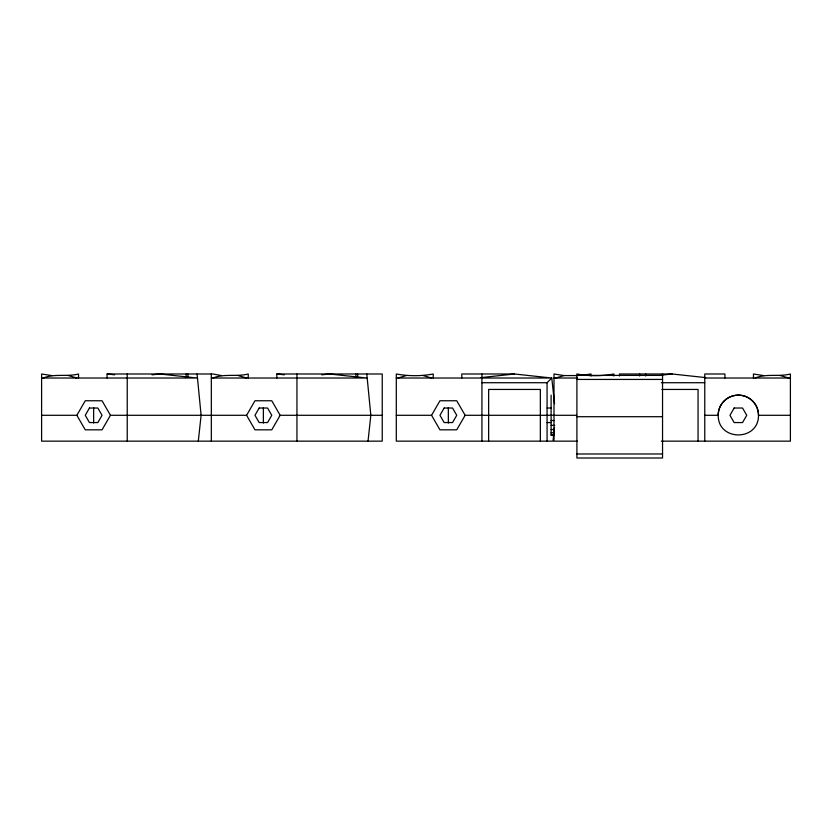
<?xml version="1.0" encoding="UTF-8"?>
<svg xmlns="http://www.w3.org/2000/svg" width="832" height="832" viewBox="0 0 832 832"><rect width="100%" height="100%" fill="white"/><g stroke="black" fill="none" stroke-linecap="round" stroke-linejoin="round"><path stroke-width="1.25" d="M198.307 441.147L201.105 415.293L197.08 373.994M368.035 441.147L370.833 415.293L366.798 373.994M554.486 427.45L553.01 441.147L396.302 441.147L396.302 373.994C408.47 376.241 421.065 376.241 433.233 373.994L433.233 378.019M41.6 415.293L76.856 415.293L85.259 400.754L102.045 400.754L110.438 415.293L246.584 415.293L254.977 400.754L271.773 400.754L280.166 415.293L382.242 415.293M110.438 415.293L102.045 429.832L85.259 429.832L76.856 415.293M280.166 415.293L271.773 429.832L254.977 429.832L246.584 415.293M396.302 415.293L431.558 415.293L439.951 400.754L456.737 400.754L465.14 415.293L576.659 415.293M465.14 415.293L456.737 429.832L439.951 429.832L431.558 415.293M481.926 382.72L547.071 382.72L551.772 378.019L554.549 403.728M43.274 378.019C54.538 373.37 66.934 376.99 78.541 373.994L78.541 378.019M213.002 378.019C224.266 373.37 236.652 376.99 248.258 373.994L248.258 378.019M397.977 378.019L406.37 375.565M555.672 378.019L564.075 375.565L576.982 375.565M755.144 378.019C766.397 373.37 778.794 376.99 790.4 373.994L790.4 441.147L661.336 441.147M583.263 375.118L590.938 373.994L590.938 376.002M152.09 374.826L159.806 373.994L197.08 378.019L41.6 378.019M321.818 374.826L329.524 373.994L366.798 378.019L211.328 378.019M481.01 377.614L514.498 373.994L551.772 378.019L396.302 378.019M661.294 375.17L672.194 373.994L705.682 377.614M107.078 378.019L107.078 373.994L213.002 373.994L221.395 375.565M276.806 378.019L276.806 373.994L382.242 373.994L382.242 441.147L41.6 441.147L41.6 373.994L51.678 375.565M514.498 373.994L461.781 373.994L461.781 378.019M672.194 373.994L619.476 373.994L619.476 376.002M576.909 375.398L662.542 375.398M553.998 378.019L577.626 378.019M704.766 378.019L790.4 378.019M576.909 379.434L662.542 379.434M661.336 382.72L704.766 382.72M661.856 389.438L698.058 389.438L698.058 441.147M547.071 408.023L551.106 408.023M704.766 415.293L718.203 415.293A20.145 20.145 0 0 1 738.348 395.148A20.145 20.145 0 0 1 758.503 415.293L790.4 415.293M576.909 416.707L662.542 416.707M551.106 420.514L554.206 420.514M547.071 422.562L551.106 422.562M551.106 425.37L554.715 425.37M551.106 429.541L554.268 429.541M551.106 432.744L553.914 432.744M551.106 434.751L553.696 434.751M553.623 435.438L551.106 435.438L551.106 395.148M577.346 441.147L553.998 441.147L553.998 373.994L564.075 375.565M576.909 453.981L662.542 453.981M276.806 373.994L284.357 374.806M107.078 373.994L114.639 374.806M763.537 375.565L753.459 373.994L753.459 378.019M780.322 375.565L788.726 378.019M423.166 375.565L431.558 378.019M238.191 375.565L246.584 378.019M68.463 375.565L76.856 378.019M718.203 415.293C717.933 441.449 758.763 441.449 758.503 415.293A20.197 20.072 0 0 0 738.348 395.117A20.197 20.072 0 0 0 718.162 415.293M724.922 378.019L724.922 373.994L704.766 373.994L704.766 441.147M662.542 373.994L662.542 458.006L576.909 458.006L576.909 373.994C589.087 376.241 601.671 376.241 613.85 373.994L613.85 376.002M645.746 373.994L645.746 376.002M639.621 373.994L639.621 376.002M547.071 382.72L547.071 441.147M540.353 441.147L540.353 389.438L488.644 389.438L488.644 441.147M481.926 373.994L481.926 441.147M448.344 407.534L448.344 423.051M357.656 373.994L357.656 377.031M355.888 373.994L355.888 376.844M296.951 373.994L296.951 441.147M263.37 407.534L263.37 423.051M211.328 373.994L211.328 441.147M187.938 373.994L187.938 377.031M186.16 373.994L186.16 376.844M127.234 373.994L127.234 441.147M93.652 407.534L93.652 423.051M89.45 408.023L85.259 415.293L89.45 422.562L97.843 422.562L102.045 415.293L97.843 408.023L89.45 408.023M259.178 408.023L254.977 415.293L259.178 422.562L267.571 422.562L271.773 415.293L267.571 408.023L259.178 408.023M444.153 408.023L439.951 415.293L444.153 422.562L452.546 422.562L456.737 415.293L452.546 408.023L444.153 408.023M734.157 408.023L729.955 415.293L734.157 422.562L742.55 422.562L746.741 415.293L742.55 408.023L734.157 408.023"/></g></svg>
